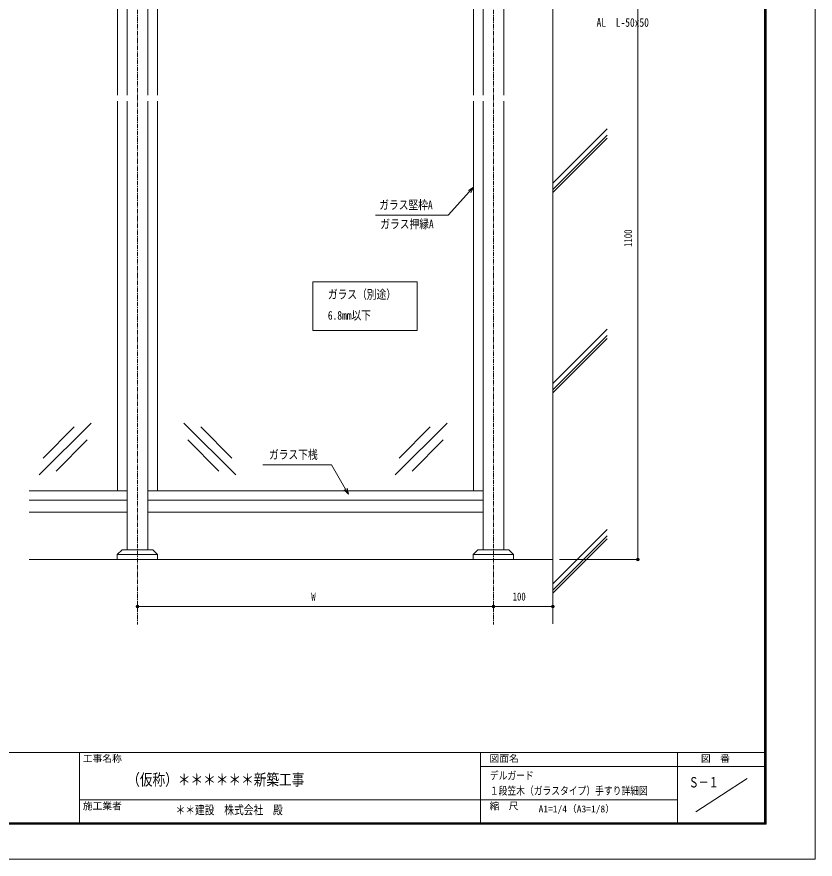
# Model space of a CAD drawing. Units: millimetres, scale not verified. Extents: x -3580 to 3580, y -1188 to 1188.
# Drawn here: x 2234 to 3580, y -1188 to 232 of the extents above; entities that cross this region are included whole.
import ezdxf
from ezdxf.enums import TextEntityAlignment as Align

# ---------------------------------------------------------------- set-up
doc = ezdxf.new("R2010")
doc.units = ezdxf.units.MM
doc.header["$LTSCALE"] = 6
doc.linetypes.add('USER1', pattern=[2, 1.25, -0.25, 0.25, -0.25])
for name, color, linetype, lineweight in [('0-0_0', 7, 'Continuous', 18), ('0-1_DEFPOINTS', 7, 'Continuous', 18), ('0-4_WAKU', 7, 'Continuous', 18), ('0-5_6_U+FF8A_U+FF6F_U+FF81_U+FF9D_U+FF78_U+FF9E', 4, 'Continuous', 18), ('0-7_2躯体線', 4, 'Continuous', 18), ('0-8_3中心線', 2, 'USER1', 18), ('0-A_1手摺寸法', 3, 'Continuous', 18), ('0-B_42_U+FF71_U+FF99_U+FF90部品', 6, 'Continuous', 18)]:
    doc.layers.add(name, color=color, linetype=linetype, lineweight=lineweight)
doc.layers.add('0-2_MOJI', color=7, linetype='Continuous')
doc.styles.add('ＭＳ ゴシック', font='')
doc.styles.get('ＭＳ ゴシック').set_extended_font_data('MS Gothic')

msp = doc.modelspace()

# ---------------------------------------------------------------- linework, layer by layer
at = {"layer": '0-0_0'}
for p, q in [((2419.838, 394.094), (2419.838, 99.568)), ((2454.838, 99.568), (2454.838, 394.094)), ((3019.838, 394.094), (3019.838, 99.568)), ((3054.838, 99.568), (3054.838, 394.094)), ((2419.838, 89.74), (2419.838, -666.702)), ((2454.838, -666.702), (2454.838, 89.74)), ((3019.838, 89.74), (3019.838, -666.702)), ((3054.838, -666.702), (3054.838, 89.74)), ((2471.338, -674.702), (2403.338, -674.702)), ((3071.338, -674.702), (3003.338, -674.702))]:
    msp.add_line(p, q, dxfattribs=at)
at = {"layer": '0-0_0', "lineweight": 9}
for p, q in [((3003.838, -55.413), (2997.118, -62.819)), ((2793.342, -572.906), (2788.264, -564.291)), ((3280.891, -680.606), (3280.891, -678.306)), ((2439.638, -761.949), (2441.938, -761.949)), ((3035.038, -761.949), (3032.738, -761.949)), ((3039.638, -761.949), (3041.938, -761.949)), ((3135.038, -761.949), (3132.738, -761.949))]:
    msp.add_line(p, q, dxfattribs=at)
for points in [[(2999.103, -64.62), (3003.838, -55.413), (2995.134, -61.019)], [(2785.956, -565.651), (2793.342, -572.906), (2790.572, -562.93)]]:
    msp.add_lwpolyline(points, dxfattribs=at)
at = {"layer": '0-0_0'}
for points in [[(2997.118, -62.819), (2960.896, -102.744), (2838.375, -102.744)], [(2788.264, -564.291), (2764.292, -523.622), (2648.672, -523.622)]]:
    msp.add_lwpolyline(points, dxfattribs=at)
for points in [[(2471.338, -682.906), (2403.338, -682.906), (2403.338, -674.702), (2411.338, -666.702), (2463.338, -666.702), (2471.338, -674.702)], [(3071.338, -682.906), (3003.338, -682.906), (3003.338, -674.702), (3011.338, -666.702), (3063.338, -666.702), (3071.338, -674.702)]]:
    msp.add_lwpolyline(points, close=True, dxfattribs=at)
at = {"layer": '0-0_0', "lineweight": 9}
for centre, radius in [((3280.891, -682.906), 2.3), ((3280.891, -682.906), 1.15), ((2437.338, -761.949), 2.3), ((2437.338, -761.949), 1.15), ((3037.338, -761.949), 2.3), ((3037.338, -761.949), 2.3), ((3037.338, -761.949), 1.15), ((3037.338, -761.949), 1.15), ((3137.338, -761.949), 2.3), ((3137.338, -761.949), 1.15)]:
    msp.add_circle(centre, radius, dxfattribs=at)
at = {"layer": '0-1_DEFPOINTS', "color": 5}
for p, q in [((3579.776, -1188.013), (3579.776, 1187.987)), ((215.776, -1188.013), (3579.776, -1188.013))]:
    msp.add_line(p, q, dxfattribs=at)
at = {"layer": '0-4_WAKU'}
for p, q in [((3494.576, -1126.813), (3494.576, 1130.787)), ((3495.176, -1127.413), (3495.176, 1131.387)), ((3495.776, -1128.013), (3495.776, 1131.987)), ((3496.376, -1128.613), (3496.376, 1132.587)), ((3496.976, -1129.213), (3496.976, 1133.187)), ((295.776, -1008.013), (3495.776, -1008.013)), ((2339.776, -1008.013), (2339.776, -1128.013)), ((3015.776, -1008.013), (3015.776, -1128.013)), ((3347.776, -1008.013), (3347.776, -1128.013)), ((3015.776, -1032.013), (3495.776, -1032.013)), ((3378.609, -1108.013), (3464.943, -1052.013)), ((2339.776, -1088.013), (3347.776, -1088.013)), ((294.576, -1129.213), (3496.976, -1129.213)), ((295.176, -1128.613), (3496.376, -1128.613)), ((295.776, -1128.013), (3495.776, -1128.013)), ((296.376, -1127.413), (3495.176, -1127.413)), ((296.976, -1126.813), (3494.576, -1126.813))]:
    msp.add_line(p, q, dxfattribs=at)
at = {"layer": '0-5_6_U+FF8A_U+FF6F_U+FF81_U+FF9D_U+FF78_U+FF9E'}
for p, q in [((2271.72, -540.312), (2359.181, -452.851)), ((2602.956, -540.312), (2515.494, -452.851)), ((2871.72, -540.312), (2959.181, -452.851)), ((2278.273, -511.881), (2330.75, -459.404)), ((2596.402, -511.881), (2543.925, -459.404)), ((2878.273, -511.881), (2930.75, -459.404)), ((2300.15, -533.758), (2352.627, -481.281)), ((2574.525, -533.758), (2522.048, -481.281)), ((2900.15, -533.758), (2952.627, -481.281))]:
    msp.add_line(p, q, dxfattribs=at)
msp.add_lwpolyline([(2908.836, -215.096), (2732.873, -215.096), (2732.873, -297.165), (2908.836, -297.165)], close=True, dxfattribs=at)
at = {"layer": '0-7_2躯体線'}
for p, q in [((3137.338, 476.326), (3137.338, -791.443)), ((3137.338, -48.458), (3228.926, 43.131)), ((3137.338, -59.067), (3228.926, 32.522)), ((3137.338, -64.36), (3228.926, 27.228)), ((3137.338, -386.215), (3228.926, -294.626)), ((3137.338, -396.823), (3228.926, -305.235)), ((3137.338, -402.117), (3228.926, -310.528)), ((3137.338, -723.971), (3228.926, -632.383)), ((3137.338, -734.58), (3228.926, -642.991)), ((3137.338, -739.874), (3228.926, -648.285)), ((3137.338, -682.906), (2254.838, -682.906))]:
    msp.add_line(p, q, dxfattribs=at)
at = {"layer": '0-8_3中心線'}
for p, q in [((2437.338, 495.594), (2437.338, -792.635)), ((3037.338, 495.594), (3037.338, -792.635))]:
    msp.add_line(p, q, dxfattribs=at)
at = {"layer": '0-A_1手摺寸法'}
for p, q in [((3280.891, -678.306), (3280.891, 412.494)), ((3148.838, -682.906), (3280.891, -682.906)), ((2437.338, -759.593), (2437.338, -761.949)), ((3032.738, -761.949), (2441.938, -761.949)), ((3037.338, -759.593), (3037.338, -761.949)), ((3037.338, -759.593), (3037.338, -761.949)), ((3041.938, -761.949), (3132.738, -761.949)), ((3137.338, -759.593), (3137.338, -761.949))]:
    msp.add_line(p, q, dxfattribs=at)
at = {"layer": '0-B_42_U+FF71_U+FF99_U+FF90部品'}
for p, q in [((2403.838, 378.094), (2403.838, 99.568)), ((2470.838, 378.094), (2470.838, 99.568)), ((3003.838, 378.094), (3003.838, 99.568)), ((2403.838, 89.74), (2403.838, -566.906)), ((2470.838, 89.74), (2470.838, -566.906)), ((3003.838, 89.74), (3003.838, -566.906)), ((2419.838, -566.906), (2254.838, -566.906)), ((3019.838, -566.906), (2454.838, -566.906)), ((2419.838, -582.906), (2254.838, -582.906)), ((3019.838, -582.906), (2454.838, -582.906)), ((2419.838, -602.906), (2254.838, -602.906)), ((3019.838, -602.906), (2454.838, -602.906))]:
    msp.add_line(p, q, dxfattribs=at)

# ---------------------------------------------------------------- texts
at = {"layer": '0-0_0', "style": 'ＭＳ ゴシック'}
for s, height, width, p in [('AL\u3000L-50x50', 14.66, 0.8, (3211.283, 210.568)), ('ガラス堅枠A', 14.66, 0.8, (2844.88, -97.041)), ('ガラス押縁A', 14.66, 0.8, (2846.641, -129.327)), ('ガラス（別途）', 14.66, 0.8, (2758.281, -247.871)), ('6.8mm以下', 14.66, 0.8, (2758.281, -283.095)), ('ガラス下桟', 14.66, 0.8, (2659.058, -517.92)), ('（仮称）＊＊＊＊＊＊新築工事', 19.55, 0.8, (2420.021, -1069.627)), ('デルガード', 13.2, 0.8, (3031.443, -1057.679)), ('Ｓ－１', 17.6, 0.7, (3366.792, -1072.454)), ('１段笠木（ガラスタイプ）手すり詳細図', 13.2, 0.8, (3031.443, -1083.311)), ('＊＊建設\u3000株式会社\u3000殿', 14.66, 0.8, (2501.504, -1116.934))]:
    msp.add_text(s, height=height, dxfattribs=dict(at, width=width)).set_placement(p, align=Align.BOTTOM_LEFT)
msp.add_text('A1=1/4（A3=1/8）', height=11.73, dxfattribs=at).set_placement((3113.621, -1112.724), align=Align.BOTTOM_LEFT)
at = {"layer": '0-2_MOJI', "style": 'ＭＳ ゴシック'}
for s, p in [('工事名称', (2345.283, -1027.807)), ('図面名', (3030.883, -1027.807)), ('図  番', (3387.199, -1027.807)), ('施工業者', (2345.283, -1107.807)), ('縮  尺', (3030.883, -1107.807))]:
    msp.add_text(s, height=11.73, dxfattribs=at).set_placement(p, align=Align.BOTTOM_LEFT)
at = {"layer": '0-A_1手摺寸法', "color": 7, "style": 'ＭＳ ゴシック', "width": 0.8}
msp.add_text('1100', height=13.49, rotation=90, dxfattribs=at).set_placement((3275.141, -156.037), align=Align.BOTTOM_LEFT)
for s, p in [('W', (2730.328, -756.199)), ('100', (3069.814, -756.199))]:
    msp.add_text(s, height=13.49, dxfattribs=at).set_placement(p, align=Align.BOTTOM_LEFT)

doc.saveas('drawing.dxf')
